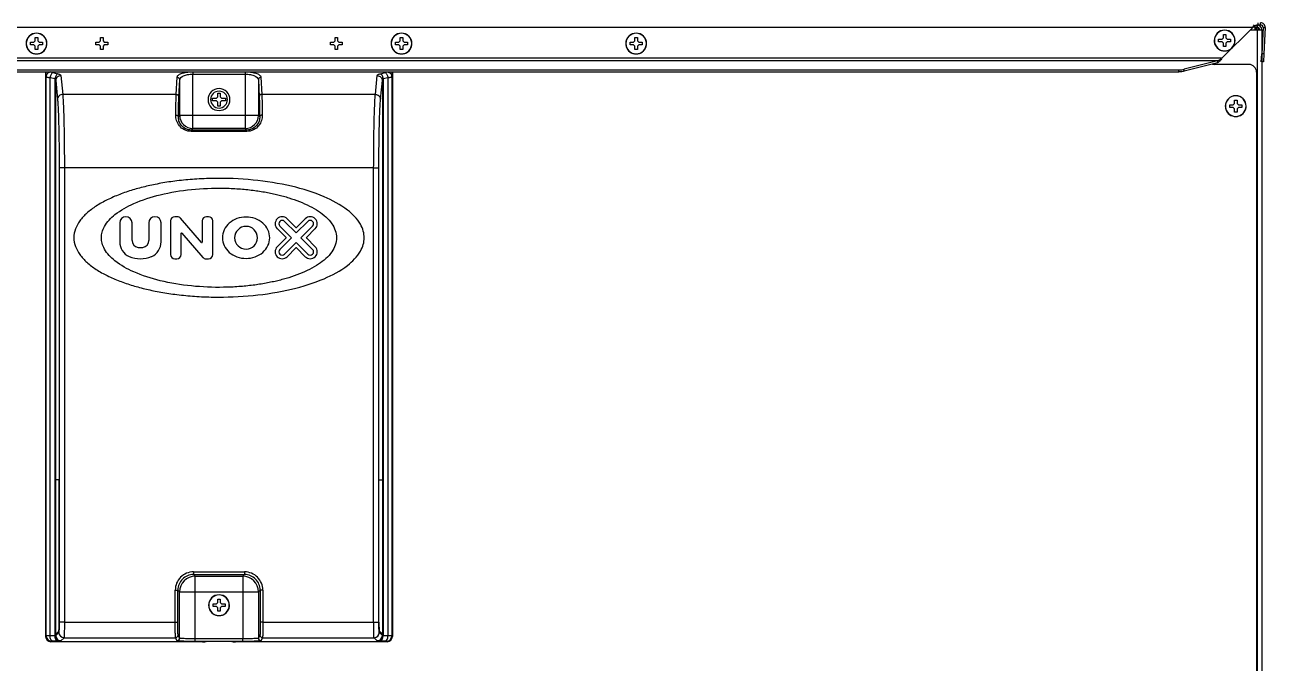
# Model space of a CAD drawing. Header units: millimetres. Extents: x -1584 to 3730, y -1918 to 2655.
# Drawn here: x 3217.6 to 3693.4, y 739.3 to 984.3 of the extents above; entities that cross this region are included whole.
import ezdxf

# ---------------------------------------------------------------- set-up
doc = ezdxf.new("R2010")
doc.units = ezdxf.units.MM
doc.header["$LTSCALE"] = 65.395
doc.layers.get('0').update_dxf_attribs({"linetype": 'CONTINUOUS'})
doc.layers.add('ASSI', color=7, linetype='CONTINUOUS')
doc.layers.add('GEOM', color=7, linetype='CONTINUOUS')

msp = doc.modelspace()

# ---------------------------------------------------------------- linework, layer by layer
at = {"linetype": 'Continuous'}
for p, q in [((3677.32, 980.5), (3678.32, 980.5)), ((3677.32, 980.22), (3677.32, 980.5)), ((3677.32, 979.72), (3677.32, 980.22)), ((3678.32, 980.5), (3678.32, 980.22)), ((3678.32, 980.22), (3678.32, 979.72)), ((3219.77, 977.05), (3219.77, 977.55)), ((3219.77, 977.55), (3220.55, 977.55)), ((3219.77, 976.55), (3219.77, 977.05)), ((3220.55, 976.55), (3219.77, 976.55)), ((3220.55, 977.55), (3221.07, 977.55)), ((3221.07, 976.55), (3220.55, 976.55)), ((3221.07, 977.55), (3221.57, 978.05)), ((3221.57, 976.05), (3221.07, 976.55)), ((3221.57, 979.35), (3222.57, 979.35)), ((3221.57, 978.57), (3221.57, 979.35)), ((3221.57, 978.05), (3221.57, 978.57)), ((3221.57, 975.53), (3221.57, 976.05)), ((3221.57, 974.75), (3221.57, 975.53)), ((3222.57, 979.35), (3222.57, 978.57)), ((3222.57, 978.57), (3222.57, 978.05)), ((3222.57, 978.05), (3223.07, 977.55)), ((3223.07, 976.55), (3222.57, 976.05)), ((3222.57, 976.05), (3222.57, 975.53)), ((3222.57, 975.53), (3222.57, 974.75)), ((3223.07, 977.55), (3223.59, 977.55)), ((3223.59, 976.55), (3223.07, 976.55)), ((3223.59, 977.55), (3224.37, 977.55)), ((3224.37, 976.55), (3223.59, 976.55)), ((3224.37, 977.55), (3224.37, 977.05)), ((3224.37, 977.05), (3224.37, 976.55)), ((3244.77, 977.05), (3244.77, 977.55)), ((3244.77, 977.55), (3245.55, 977.55)), ((3244.77, 976.55), (3244.77, 977.05)), ((3245.55, 976.55), (3244.77, 976.55)), ((3245.55, 977.55), (3246.07, 977.55)), ((3246.07, 976.55), (3245.55, 976.55)), ((3246.07, 977.55), (3246.57, 978.05)), ((3246.57, 976.05), (3246.07, 976.55)), ((3246.57, 979.35), (3247.57, 979.35)), ((3246.57, 978.57), (3246.57, 979.35)), ((3246.57, 978.05), (3246.57, 978.57)), ((3246.57, 975.53), (3246.57, 976.05)), ((3246.57, 974.75), (3246.57, 975.53)), ((3247.57, 979.35), (3247.57, 978.57)), ((3247.57, 978.57), (3247.57, 978.05)), ((3247.57, 978.05), (3248.07, 977.55)), ((3248.07, 976.55), (3247.57, 976.05)), ((3247.57, 976.05), (3247.57, 975.53)), ((3247.57, 975.53), (3247.57, 974.75)), ((3248.07, 977.55), (3248.59, 977.55)), ((3248.59, 976.55), (3248.07, 976.55)), ((3248.59, 977.55), (3249.37, 977.55)), ((3249.37, 976.55), (3248.59, 976.55)), ((3249.37, 977.55), (3249.37, 977.05)), ((3249.37, 977.05), (3249.37, 976.55)), ((3334.77, 977.05), (3334.77, 977.55)), ((3334.77, 977.55), (3335.55, 977.55)), ((3334.77, 976.55), (3334.77, 977.05)), ((3335.55, 976.55), (3334.77, 976.55)), ((3335.55, 977.55), (3336.07, 977.55)), ((3336.07, 976.55), (3335.55, 976.55)), ((3336.07, 977.55), (3336.57, 978.05)), ((3336.57, 976.05), (3336.07, 976.55)), ((3336.57, 979.35), (3337.57, 979.35)), ((3336.57, 978.57), (3336.57, 979.35)), ((3336.57, 978.05), (3336.57, 978.57)), ((3336.57, 975.53), (3336.57, 976.05)), ((3336.57, 974.75), (3336.57, 975.53)), ((3337.57, 979.35), (3337.57, 978.57)), ((3337.57, 978.57), (3337.57, 978.05)), ((3337.57, 978.05), (3338.07, 977.55)), ((3338.07, 976.55), (3337.57, 976.05)), ((3337.57, 976.05), (3337.57, 975.53)), ((3337.57, 975.53), (3337.57, 974.75)), ((3338.07, 977.55), (3338.59, 977.55)), ((3338.59, 976.55), (3338.07, 976.55)), ((3338.59, 977.55), (3339.37, 977.55)), ((3339.37, 976.55), (3338.59, 976.55)), ((3339.37, 977.55), (3339.37, 977.05)), ((3339.37, 977.05), (3339.37, 976.55)), ((3359.77, 977.05), (3359.77, 977.55)), ((3359.77, 977.55), (3360.55, 977.55)), ((3359.77, 976.55), (3359.77, 977.05)), ((3360.55, 976.55), (3359.77, 976.55)), ((3360.55, 977.55), (3361.07, 977.55)), ((3361.07, 976.55), (3360.55, 976.55)), ((3361.07, 977.55), (3361.57, 978.05)), ((3361.57, 976.05), (3361.07, 976.55)), ((3361.57, 979.35), (3362.57, 979.35)), ((3361.57, 978.57), (3361.57, 979.35)), ((3361.57, 978.05), (3361.57, 978.57)), ((3361.57, 975.53), (3361.57, 976.05)), ((3361.57, 974.75), (3361.57, 975.53)), ((3362.57, 979.35), (3362.57, 978.57)), ((3362.57, 978.57), (3362.57, 978.05)), ((3362.57, 978.05), (3363.07, 977.55)), ((3363.07, 976.55), (3362.57, 976.05)), ((3362.57, 976.05), (3362.57, 975.53)), ((3362.57, 975.53), (3362.57, 974.75)), ((3363.07, 977.55), (3363.59, 977.55)), ((3363.59, 976.55), (3363.07, 976.55)), ((3363.59, 977.55), (3364.37, 977.55)), ((3364.37, 976.55), (3363.59, 976.55)), ((3364.37, 977.55), (3364.37, 977.05)), ((3364.37, 977.05), (3364.37, 976.55)), ((3449.77, 977.05), (3449.77, 977.55)), ((3449.77, 977.55), (3450.55, 977.55)), ((3449.77, 976.55), (3449.77, 977.05)), ((3450.55, 976.55), (3449.77, 976.55)), ((3450.55, 977.55), (3451.07, 977.55)), ((3451.07, 976.55), (3450.55, 976.55)), ((3451.07, 977.55), (3451.57, 978.05)), ((3451.57, 976.05), (3451.07, 976.55)), ((3451.57, 979.35), (3452.57, 979.35)), ((3451.57, 978.57), (3451.57, 979.35)), ((3451.57, 978.05), (3451.57, 978.57)), ((3451.57, 975.53), (3451.57, 976.05)), ((3451.57, 974.75), (3451.57, 975.53)), ((3452.57, 979.35), (3452.57, 978.57)), ((3452.57, 978.57), (3452.57, 978.05)), ((3452.57, 978.05), (3453.07, 977.55)), ((3453.07, 976.55), (3452.57, 976.05)), ((3452.57, 976.05), (3452.57, 975.53)), ((3452.57, 975.53), (3452.57, 974.75)), ((3453.07, 977.55), (3453.59, 977.55)), ((3453.59, 976.55), (3453.07, 976.55)), ((3453.59, 977.55), (3454.37, 977.55)), ((3454.37, 976.55), (3453.59, 976.55)), ((3454.37, 977.55), (3454.37, 977.05)), ((3454.37, 977.05), (3454.37, 976.55)), ((3675.52, 978.2), (3675.52, 978.7)), ((3675.52, 978.7), (3675.8, 978.7)), ((3675.52, 977.7), (3675.52, 978.2)), ((3675.8, 977.7), (3675.52, 977.7)), ((3675.8, 978.7), (3676.3, 978.7)), ((3676.3, 977.7), (3675.8, 977.7)), ((3676.3, 978.7), (3676.82, 978.7)), ((3676.82, 977.7), (3676.3, 977.7)), ((3676.82, 978.7), (3677.32, 979.2)), ((3677.32, 977.2), (3676.82, 977.7)), ((3677.32, 979.2), (3677.32, 979.72)), ((3677.32, 976.68), (3677.32, 977.2)), ((3677.32, 976.18), (3677.32, 976.68)), ((3677.32, 975.9), (3677.32, 976.18)), ((3678.32, 975.9), (3677.32, 975.9)), ((3678.32, 979.72), (3678.32, 979.2)), ((3678.32, 979.2), (3678.82, 978.7)), ((3678.82, 977.7), (3678.32, 977.2)), ((3678.32, 977.2), (3678.32, 976.68)), ((3678.32, 976.68), (3678.32, 976.18)), ((3678.32, 976.18), (3678.32, 975.9)), ((3678.82, 978.7), (3679.34, 978.7)), ((3679.34, 977.7), (3678.82, 977.7)), ((3679.34, 978.7), (3679.84, 978.7)), ((3679.84, 977.7), (3679.34, 977.7)), ((3679.84, 978.7), (3680.12, 978.7)), ((3680.12, 977.7), (3679.84, 977.7)), ((3680.12, 978.7), (3680.12, 978.2)), ((3680.12, 978.2), (3680.12, 977.7)), ((3222.57, 974.75), (3221.57, 974.75)), ((3247.57, 974.75), (3246.57, 974.75)), ((3337.57, 974.75), (3336.57, 974.75)), ((3362.57, 974.75), (3361.57, 974.75)), ((3452.57, 974.75), (3451.57, 974.75)), ((3291.07, 956.05), (3291.57, 956.55)), ((3291.57, 958.05), (3292.57, 958.05)), ((3291.57, 956.55), (3291.57, 958.05)), ((3292.57, 958.05), (3292.57, 956.55)), ((3292.57, 956.55), (3293.07, 956.05)), ((3289.57, 955.55), (3289.57, 956.05)), ((3289.57, 956.05), (3291.07, 956.05)), ((3289.57, 955.05), (3289.57, 955.55)), ((3291.07, 955.05), (3289.57, 955.05)), ((3291.57, 954.55), (3291.07, 955.05)), ((3291.57, 953.05), (3291.57, 954.55)), ((3292.57, 953.05), (3291.57, 953.05)), ((3293.07, 955.05), (3292.57, 954.55)), ((3292.57, 954.55), (3292.57, 953.05)), ((3293.07, 956.05), (3294.57, 956.05)), ((3294.57, 955.05), (3293.07, 955.05)), ((3294.57, 956.05), (3294.57, 955.55)), ((3294.57, 955.55), (3294.57, 955.05)), ((3679.77, 953.05), (3679.77, 953.55)), ((3679.77, 953.55), (3680.55, 953.55)), ((3679.77, 952.55), (3679.77, 953.05)), ((3680.55, 952.55), (3679.77, 952.55)), ((3680.55, 953.55), (3681.07, 953.55)), ((3681.07, 952.55), (3680.55, 952.55)), ((3681.07, 953.55), (3681.57, 954.05)), ((3681.57, 952.05), (3681.07, 952.55)), ((3681.57, 955.35), (3682.57, 955.35)), ((3681.57, 954.57), (3681.57, 955.35)), ((3681.57, 954.05), (3681.57, 954.57)), ((3681.57, 951.53), (3681.57, 952.05)), ((3682.57, 955.35), (3682.57, 954.57)), ((3682.57, 954.57), (3682.57, 954.05)), ((3682.57, 954.05), (3683.07, 953.55)), ((3683.07, 952.55), (3682.57, 952.05)), ((3682.57, 952.05), (3682.57, 951.53)), ((3683.07, 953.55), (3683.59, 953.55)), ((3683.59, 952.55), (3683.07, 952.55)), ((3683.59, 953.55), (3684.37, 953.55)), ((3684.37, 952.55), (3683.59, 952.55)), ((3684.37, 953.55), (3684.37, 953.05)), ((3684.37, 953.05), (3684.37, 952.55)), ((3681.57, 950.75), (3681.57, 951.53)), ((3682.57, 950.75), (3681.57, 950.75)), ((3682.57, 951.53), (3682.57, 950.75)), ((3289.77, 761.55), (3289.77, 762.05)), ((3289.77, 762.05), (3290.05, 762.05)), ((3289.77, 761.05), (3289.77, 761.55)), ((3290.05, 762.05), (3290.55, 762.05)), ((3290.55, 762.05), (3291.07, 762.05)), ((3291.07, 762.05), (3291.57, 762.55)), ((3291.57, 763.85), (3292.57, 763.85)), ((3291.57, 763.57), (3291.57, 763.85)), ((3291.57, 763.07), (3291.57, 763.57)), ((3291.57, 762.55), (3291.57, 763.07)), ((3292.57, 763.85), (3292.57, 763.57)), ((3292.57, 763.57), (3292.57, 763.07)), ((3292.57, 763.07), (3292.57, 762.55)), ((3292.57, 762.55), (3293.07, 762.05)), ((3293.07, 762.05), (3293.59, 762.05)), ((3293.59, 762.05), (3294.09, 762.05)), ((3294.09, 762.05), (3294.37, 762.05)), ((3294.37, 762.05), (3294.37, 761.55)), ((3294.37, 761.55), (3294.37, 761.05)), ((3290.05, 761.05), (3289.77, 761.05)), ((3290.55, 761.05), (3290.05, 761.05)), ((3291.07, 761.05), (3290.55, 761.05)), ((3291.57, 760.55), (3291.07, 761.05)), ((3291.57, 760.03), (3291.57, 760.55)), ((3291.57, 759.53), (3291.57, 760.03)), ((3291.57, 759.25), (3291.57, 759.53)), ((3292.57, 759.25), (3291.57, 759.25)), ((3293.07, 761.05), (3292.57, 760.55)), ((3292.57, 760.55), (3292.57, 760.03)), ((3292.57, 760.03), (3292.57, 759.53)), ((3292.57, 759.53), (3292.57, 759.25)), ((3293.59, 761.05), (3293.07, 761.05)), ((3294.09, 761.05), (3293.59, 761.05)), ((3294.37, 761.05), (3294.09, 761.05))]:
    msp.add_line(p, q, dxfattribs=at)
at = {"layer": 'ASSI', "linetype": 'Continuous'}
for centre, radius, start, end in [((3222.07, 977.05), 4, 0, 180), ((3222.07, 977.05), 4, 0, 180), ((3222.07, 977.05), 3.95, 0, 180), ((3362.07, 977.05), 4, 0, 180), ((3362.07, 977.05), 4, 0, 180), ((3362.07, 977.05), 3.95, 0, 180), ((3452.07, 977.05), 4, 0, 180), ((3452.07, 977.05), 4, 0, 180), ((3452.07, 977.05), 3.95, 0, 180), ((3677.82, 978.2), 4, 0, 180), ((3677.82, 978.2), 4, 0, 180), ((3677.82, 978.2), 3.95, 0, 180), ((3222.07, 977.05), 4, 180, 196.2728), ((3222.07, 977.05), 4, 180, 196.2728), ((3222.07, 977.05), 4, 180, 196.3063), ((3222.07, 977.05), 3.95, 180, 360), ((3222.07, 977.05), 4, 196.2728, 343.7272), ((3222.07, 977.05), 4, 196.2728, 343.7272), ((3222.07, 977.05), 4, 196.3063, 343.6937), ((3222.07, 977.05), 4, 343.7272, 360), ((3222.07, 977.05), 4, 343.7272, 360), ((3222.07, 977.05), 4, 343.6937, 360), ((3362.07, 977.05), 4, 180, 196.2728), ((3362.07, 977.05), 4, 180, 196.3063), ((3362.07, 977.05), 3.95, 180, 360), ((3362.07, 977.05), 4, 196.2728, 343.7272), ((3362.07, 977.05), 4, 196.3063, 343.6937), ((3362.07, 977.05), 4, 343.7272, 360), ((3362.07, 977.05), 4, 343.7272, 360), ((3362.07, 977.05), 4, 343.6937, 360), ((3452.07, 977.05), 4, 180, 196.2728), ((3452.07, 977.05), 4, 180, 196.2728), ((3452.07, 977.05), 4, 180, 196.3063), ((3452.07, 977.05), 3.95, 180, 360), ((3452.07, 977.05), 4, 196.2728, 343.7272), ((3452.07, 977.05), 4, 196.3063, 343.6937), ((3452.07, 977.05), 4, 343.7272, 360), ((3452.07, 977.05), 4, 343.7272, 360), ((3452.07, 977.05), 4, 343.6937, 360), ((3677.82, 978.2), 4, 180, 196.2728), ((3677.82, 978.2), 4, 180, 196.2728), ((3677.82, 978.2), 4, 180, 196.3063), ((3677.82, 978.2), 3.95, 180, 360), ((3677.82, 978.2), 4, 196.2728, 343.7272), ((3677.82, 978.2), 4, 196.2728, 343.7272), ((3677.82, 978.2), 4, 196.3063, 343.6937), ((3677.82, 978.2), 4, 343.7272, 360), ((3677.82, 978.2), 4, 343.7272, 360), ((3677.82, 978.2), 4, 343.6937, 360), ((3292.07, 955.55), 4.2, 0, 180), ((3292.07, 955.55), 4.2, 0, 180), ((3292.07, 955.55), 3.23, 0, 180), ((3682.07, 953.05), 4, 0, 180), ((3682.07, 953.05), 4, 0, 180), ((3682.07, 953.05), 3.95, 0, 180), ((3292.07, 955.55), 4.2, 180, 360), ((3292.07, 955.55), 4.2, 180, 360), ((3292.07, 955.55), 3.23, 180, 360), ((3682.07, 953.05), 4, 180, 196.2728), ((3682.07, 953.05), 4, 180, 196.3063), ((3682.07, 953.05), 3.95, 180, 360), ((3682.07, 953.05), 4, 196.2728, 343.7272), ((3682.07, 953.05), 4, 196.3063, 343.6937), ((3682.07, 953.05), 4, 343.7272, 360), ((3682.07, 953.05), 4, 343.7272, 360), ((3682.07, 953.05), 4, 343.6937, 360), ((3292.07, 761.55), 4, 0, 180), ((3292.07, 761.55), 4, 0, 180), ((3292.07, 761.55), 4, 0, 180), ((3292.07, 761.55), 4, 180, 196.2728), ((3292.07, 761.55), 4, 180, 196.3063), ((3292.07, 761.55), 3.95, 0, 180), ((3292.07, 761.55), 3.95, 180, 360), ((3292.07, 761.55), 4, 343.7272, 360), ((3292.07, 761.55), 4, 343.6937, 360), ((3292.07, 761.55), 4, 196.2728, 343.7272), ((3292.07, 761.55), 4, 196.3063, 343.6937)]:
    msp.add_arc(centre, radius, start, end, dxfattribs=at)
at = {"layer": 'GEOM', "linetype": 'Continuous'}
for p, q in [((3690.57, 985.05), (3690.57, 984.25)), ((3691.57, 984.25), (3691.57, 985.05)), ((3688.57, 983.25), (2835.57, 983.25)), ((3676.75, 971.43), (3688.57, 983.25)), ((3687.67, 982.35), (3690.27, 982.35)), ((3690.27, 983.35), (3688.7, 983.35)), ((3689.37, 983.35), (3689.37, 982.35)), ((3689.87, 983.35), (3689.87, 982.35)), ((3689.87, 983.35), (3689.87, 982.35)), ((3689.87, 983.25), (3690.57, 983.25)), ((3690.27, 984.15), (3690, 984.15)), ((3690.27, 984.15), (3690.27, 983.35)), ((3690.27, 982.35), (3691.27, 982.35)), ((3690.27, 982.35), (3690.27, -137.15)), ((3690.57, 984.25), (3690.57, 984.12)), ((3690.57, 984.25), (3691.57, 984.25)), ((3690.57, 983.3), (3690.57, 983.25)), ((3690.57, 983.25), (3690.57, 982.35)), ((3691.27, 982.35), (3692.07, 982.35)), ((3692.57, 983.2), (3692.04, 973.09)), ((3692.07, 982.35), (3692.07, 973.68)), ((3692.57, 983.2), (3693.37, 983.16)), ((3693.37, 983.16), (3692.84, 973.05)), ((3676.75, 971.43), (2847.39, 971.43)), ((3691.88, 970.09), (3692.04, 973.09)), ((3692.84, 973.05), (3692.04, 973.09)), ((3692.07, 973.09), (3692.07, -137.15)), ((3692.84, 973.05), (3692.68, 970.05)), ((3675.09, 970.47), (2849.06, 970.47)), ((2863.92, 966.94), (3660.22, 966.94)), ((2863.92, 966.17), (3660.22, 966.17)), ((3225.57, 966.17), (3225.57, 749.55)), ((3225.6, 966.17), (3225.78, 964.32)), ((3228.27, 965.9), (3230.17, 965.5)), ((3281.98, 966.17), (3281.98, 965.3)), ((3302.16, 966.17), (3302.16, 965.3)), ((3353.98, 965.5), (3355.87, 965.9)), ((3358.37, 964.32), (3358.54, 966.17)), ((3358.57, 966.17), (3358.57, 749.55)), ((3660.22, 966.17), (3660.22, 966.94)), ((3675.09, 970.47), (3662.35, 967.17)), ((3675.09, 969.69), (3662.35, 966.4)), ((3662.35, 966.4), (3662.35, 967.17)), ((3687.07, 969.05), (3674.1, 969.05)), ((3675.09, 970.47), (3675.09, 969.69)), ((3690.07, 966.05), (3690.07, 403.05)), ((3692.68, 970.05), (3692.07, 970.08)), ((3692.68, 970.05), (3692.07, 970.08)), ((3225.78, 749.75), (3225.78, 964.32)), ((3227.27, 749.78), (3227.27, 964.02)), ((3227.27, 964.02), (3229.17, 963.62)), ((3229.17, 809.62), (3229.17, 963.62)), ((3229.41, 809.62), (3229.41, 962.87)), ((3229.41, 962.87), (3230.11, 955.66)), ((3231.41, 964.75), (3232.11, 957.54)), ((3275.67, 957.54), (3275.99, 964.1)), ((3276.67, 956.6), (3276.99, 963.16)), ((3276.99, 949.46), (3276.99, 963.16)), ((3281.98, 949.46), (3281.98, 965.3)), ((3281.98, 965.3), (3302.16, 965.3)), ((3302.16, 965.3), (3302.16, 949.46)), ((3307.16, 963.16), (3307.16, 949.46)), ((3307.16, 963.16), (3307.47, 956.6)), ((3308.16, 964.1), (3308.47, 957.54)), ((3352.04, 957.54), (3352.73, 964.75)), ((3354.04, 955.66), (3354.73, 962.87)), ((3354.73, 962.87), (3354.73, 809.62)), ((3354.98, 963.62), (3356.87, 964.02)), ((3354.98, 963.62), (3354.98, 809.62)), ((3356.87, 964.02), (3356.87, 749.78)), ((3358.37, 964.32), (3358.37, 749.75)), ((3275.67, 957.54), (3232.11, 957.54)), ((3352.04, 957.54), (3308.47, 957.54)), ((3276.47, 948.95), (3276.99, 949.46)), ((3281.98, 949.46), (3276.99, 949.46)), ((3281.98, 944.46), (3281.98, 949.46)), ((3302.16, 949.46), (3281.98, 949.46)), ((3302.16, 949.46), (3302.16, 944.46)), ((3307.16, 949.46), (3302.16, 949.46)), ((3307.67, 948.95), (3307.16, 949.46)), ((3281.4, 943.88), (3281.98, 944.46)), ((3281.4, 943.34), (3281.4, 943.88)), ((3302.75, 943.88), (3281.4, 943.88)), ((3302.75, 943.34), (3281.4, 943.34)), ((3302.16, 944.46), (3281.98, 944.46)), ((3302.75, 943.88), (3302.16, 944.46)), ((3302.75, 943.34), (3302.75, 943.88)), ((3230.75, 929.35), (3230.75, 755.09)), ((3232.75, 929.35), (3230.75, 929.35)), ((3232.75, 929.34), (3232.75, 755.09)), ((3351.39, 929.34), (3232.75, 929.34)), ((3351.39, 929.35), (3353.39, 929.35)), ((3351.39, 755.09), (3351.39, 929.34)), ((3353.39, 755.09), (3353.39, 929.35)), ((3273.5, 909.01), (3273.5, 896.09)), ((3276.05, 910.63), (3275.11, 910.63)), ((3285.37, 900.74), (3277.26, 910.07)), ((3285.61, 909.01), (3285.61, 900.83)), ((3288.03, 910.63), (3287.23, 910.63)), ((3289.65, 896.09), (3289.65, 909.01)), ((3317.21, 908.84), (3321.68, 904.37)), ((3321.59, 906.45), (3318.2, 909.84)), ((3321.68, 904.37), (3326.16, 908.84)), ((3325.16, 909.84), (3321.78, 906.45)), ((3253.98, 908.27), (3253.98, 900.92)), ((3258.69, 901.51), (3258.69, 908.27)), ((3265.15, 908.27), (3265.15, 901.51)), ((3269.86, 900.92), (3269.86, 908.27)), ((3277.53, 896.09), (3277.53, 904.27)), ((3277.77, 904.36), (3285.88, 895.03)), ((3314.4, 906.03), (3317.78, 902.65)), ((3319.86, 902.55), (3315.39, 907.02)), ((3327.98, 907.02), (3323.5, 902.55)), ((3325.59, 902.65), (3328.97, 906.03)), ((3317.78, 902.45), (3314.4, 899.07)), ((3315.39, 898.08), (3319.86, 902.55)), ((3321.68, 900.73), (3317.21, 896.26)), ((3326.16, 896.26), (3321.68, 900.73)), ((3323.5, 902.55), (3327.98, 898.08)), ((3328.97, 899.07), (3325.59, 902.45)), ((3318.2, 895.26), (3321.59, 898.65)), ((3321.78, 898.65), (3325.16, 895.26)), ((3275.11, 894.47), (3275.92, 894.47)), ((3287.1, 894.47), (3288.03, 894.47)), ((3229.17, 750.39), (3229.17, 809.62)), ((3230.73, 809.62), (3229.41, 809.62)), ((3229.41, 750.39), (3229.41, 809.62)), ((3230.73, 755.09), (3230.73, 809.62)), ((3353.41, 809.62), (3354.73, 809.62)), ((3353.41, 755.09), (3353.41, 809.62)), ((3354.73, 809.62), (3354.73, 750.39)), ((3354.98, 809.62), (3354.98, 750.39)), ((3282.28, 774.34), (3282.28, 773.34)), ((3282.28, 774.34), (3301.86, 774.34)), ((3282.28, 773.34), (3282.97, 772.65)), ((3282.28, 773.34), (3301.86, 773.34)), ((3282.97, 766.65), (3282.97, 772.65)), ((3282.97, 772.65), (3301.18, 772.65)), ((3301.86, 773.34), (3301.18, 772.65)), ((3301.18, 772.65), (3301.18, 766.65)), ((3301.86, 774.34), (3301.86, 773.34)), ((3275.29, 767.34), (3276.29, 767.34)), ((3275.29, 755.09), (3275.29, 767.34)), ((3276.29, 767.34), (3276.97, 766.65)), ((3276.29, 755.09), (3276.29, 767.34)), ((3276.97, 766.65), (3282.97, 766.65)), ((3276.97, 748.9), (3276.97, 766.65)), ((3282.97, 766.65), (3301.18, 766.65)), ((3282.97, 748.66), (3282.97, 766.65)), ((3301.18, 766.65), (3301.18, 748.66)), ((3301.18, 766.65), (3307.17, 766.65)), ((3307.86, 767.34), (3307.17, 766.65)), ((3307.17, 766.65), (3307.17, 748.9)), ((3307.86, 767.34), (3307.86, 755.09)), ((3308.86, 767.34), (3307.86, 767.34)), ((3308.86, 767.34), (3308.86, 755.09)), ((3232.75, 755.09), (3230.75, 755.09)), ((3232.75, 755.09), (3275.29, 755.09)), ((3275.29, 755.09), (3276.29, 755.09)), ((3308.86, 755.09), (3307.86, 755.09)), ((3308.86, 755.09), (3351.39, 755.09)), ((3351.39, 755.09), (3353.39, 755.09)), ((3225.78, 749.75), (3225.57, 749.55)), ((3229.17, 749.82), (3227.27, 749.78)), ((3227.77, 747.75), (3227.57, 747.55)), ((3285.74, 747.55), (3227.57, 747.55)), ((3230.17, 747.82), (3228.27, 747.78)), ((3229.17, 749.82), (3229.17, 750.39)), ((3229.41, 750.39), (3230.36, 751.34)), ((3229.41, 749.89), (3229.41, 750.39)), ((3229.67, 750.14), (3229.41, 749.89)), ((3230.62, 751.09), (3229.67, 750.14)), ((3230.36, 751.34), (3230.61, 751.59)), ((3232.61, 749.09), (3231.41, 747.89)), ((3232.61, 749.09), (3275.37, 749.09)), ((3275.97, 747.9), (3275.37, 749.09)), ((3276.97, 748.9), (3276.37, 750.09)), ((3301.18, 748.66), (3282.97, 748.66)), ((3282.97, 747.66), (3282.97, 748.66)), ((3301.18, 747.66), (3282.97, 747.66)), ((3295.57, 747.62), (3288.57, 747.62)), ((3356.57, 747.55), (3298.4, 747.55)), ((3301.18, 747.66), (3301.18, 748.66)), ((3307.77, 750.09), (3307.17, 748.9)), ((3308.77, 749.09), (3308.17, 747.9)), ((3308.77, 749.09), (3351.53, 749.09)), ((3352.73, 747.89), (3351.53, 749.09)), ((3353.78, 751.34), (3353.53, 751.59)), ((3354.48, 750.14), (3353.53, 751.09)), ((3354.73, 750.39), (3353.78, 751.34)), ((3355.87, 747.78), (3353.98, 747.82)), ((3354.73, 749.89), (3354.48, 750.14)), ((3354.73, 750.39), (3354.73, 749.89)), ((3354.98, 750.39), (3354.98, 749.82)), ((3356.87, 749.78), (3354.98, 749.82)), ((3356.57, 747.55), (3356.37, 747.75)), ((3358.57, 749.55), (3358.37, 749.75))]:
    msp.add_line(p, q, dxfattribs=at)
for centre, radius, start, end in [((3691.57, 983.25), 1.8, 357, 90), ((3690.27, 982.35), 1.8, 0, 90), ((3690.27, 982.35), 1, 0, 90), ((3691.57, 983.25), 1, 357, 90), ((3674.1, 972.05), 3, 252.0604, 270), ((3687.07, 966.05), 3, 0, 90), ((3281.99, 949.47), 5, 180.021, 269.979), ((3302.16, 949.47), 5, 270.021, 359.979), ((3256.34, 908.27), 2.36, 0, 180), ((3267.51, 908.27), 2.36, 0, 180), ((3275.11, 909.01), 1.62, 90, 180), ((3276.05, 909.01), 1.62, 41, 90), ((3287.23, 909.01), 1.62, 90, 180), ((3288.03, 909.01), 1.62, 0, 90), ((3316.3, 907.93), 2.69, 45, 225), ((3316.3, 907.93), 1.29, 45, 225), ((3327.07, 907.93), 2.69, 315, 135), ((3327.07, 907.93), 1.29, 315, 135), ((3277.67, 904.27), 0.135, 41, 180), ((3302.44, 902.55), 4.37, 90, 270), ((3302.44, 902.55), 4.37, 270, 90), ((3321.68, 906.55), 0.135, 225, 315), ((3260.04, 900.92), 6.06, 180, 246.4218), ((3261.38, 901.51), 2.69, 180, 262.3377), ((3262.46, 901.51), 2.69, 277.6623, 360), ((3263.81, 900.92), 6.06, 293.5782, 360), ((3285.48, 900.83), 0.135, 221, 360), ((3317.69, 902.55), 0.135, 315, 45), ((3325.68, 902.55), 0.135, 135, 225), ((3261.92, 905.24), 10.77, 246.4218, 293.5782), ((3261.92, 905.52), 6.73, 262.3377, 277.6623), ((3275.11, 896.09), 1.62, 180, 270), ((3275.92, 896.09), 1.62, 270, 360), ((3287.1, 896.09), 1.62, 221, 270), ((3288.03, 896.09), 1.62, 270, 360), ((3316.3, 897.17), 2.69, 135, 315), ((3316.3, 897.17), 1.29, 135, 315), ((3321.68, 898.55), 0.135, 45, 135), ((3327.07, 897.17), 2.69, 225, 45), ((3327.07, 897.17), 1.29, 225, 45), ((3282.28, 767.34), 7, 89.997, 180.0029), ((3282.28, 767.34), 6, 89.9929, 180.0071), ((3282.97, 766.65), 6, 90.021, 179.979), ((3301.17, 766.65), 6, 0.021, 89.979), ((3301.86, 767.34), 7, 359.997, 90.0029), ((3301.86, 767.34), 6, 359.9929, 90.0071), ((3227.78, 749.76), 2, 180.0826, 269.9174), ((3231.42, 749.9), 2, 180.0826, 269.9174), ((3232.62, 751.1), 2, 180.0826, 269.9174), ((3275.37, 750.09), 1, 270.029, 359.9448), ((3275.97, 748.9), 1, 270.029, 359.9448), ((3308.17, 748.9), 1, 180.0552, 269.971), ((3308.77, 750.09), 1, 180.0552, 269.971), ((3351.53, 751.1), 2, 270.0826, 359.9174), ((3352.73, 749.9), 2, 270.0838, 359.9162), ((3356.37, 749.76), 2, 270.0838, 359.9162)]:
    msp.add_arc(centre, radius, start, end, dxfattribs=at)
for centre, major_axis, ratio, start_param, end_param in [((3230.61, 755.09), (0, 3.5), 0.034921, -3.106686, -1.570796), ((3353.53, 755.09), (0, 3.5), 0.034921, -4.712389, -3.176499), ((3227.57, 749.55), (1.42, 1.42), 0.998783, -3.926382, -2.356803), ((3285.74, 747.6), (1.5, 0), 0.034921, -1.570796, -0.339837), ((3288.57, 747.57), (1.5, 0), 0.034921, 1.570796, 2.801756), ((3295.57, 747.57), (1.5, 0), 0.034921, 0.339837, 1.570796), ((3298.4, 747.6), (1.5, 0), 0.034921, -2.801756, -1.570796), ((3356.57, 749.55), (-1.42, 1.42), 0.998783, -3.926382, -2.356803)]:
    msp.add_ellipse(centre, major_axis=major_axis, ratio=ratio, start_param=start_param, end_param=end_param, dxfattribs=at)
for points, knots in [([(3688.57, 983.25), (3688.74, 983.38), (3689.06, 983.63), (3689.55, 983.96), (3690.05, 984.19), (3690.4, 984.25), (3690.57, 984.25)], [0, 0, 0, 0, 0.276594, 0.538425, 0.777824, 1, 1, 1, 1]), ([(3688.57, 983.25), (3688.63, 983.34), (3688.87, 983.68), (3689.12, 984.02), (3689.32, 984.25)], [0, 0, 0, 0, 0.259105, 1, 1, 1, 1]), ([(3676.75, 971.43), (3676.62, 971.24), (3676.35, 970.86), (3675.95, 970.35), (3675.54, 969.94), (3675.24, 969.75), (3675.09, 969.69)], [0, 0, 0, 0, 0.292551, 0.565053, 0.802291, 1, 1, 1, 1]), ([(3676.75, 971.43), (3676.61, 971.32), (3676.34, 971.11), (3675.82, 970.74), (3675.38, 970.53), (3675.09, 970.47)], [0, 0, 0, 0, 0.271397, 0.53242, 1, 1, 1, 1]), ([(3227.59, 966.19), (3227.35, 966.17), (3226.87, 966.04), (3226.28, 965.62), (3225.88, 965.02), (3225.78, 964.55), (3225.78, 964.32)], [0, 0, 0, 0, 0.256933, 0.509807, 0.757237, 1, 1, 1, 1]), ([(3228.27, 965.9), (3228.15, 965.83), (3227.91, 965.61), (3227.51, 965), (3227.34, 964.43), (3227.27, 964.02)], [0, 0, 0, 0, 0.196118, 0.43735, 1, 1, 1, 1]), ([(3227.78, 966.17), (3227.81, 966.1), (3227.98, 965.98), (3228.16, 965.92), (3228.27, 965.9)], [0, 0, 0, 0, 0.38315, 1, 1, 1, 1]), ([(3275.99, 964.1), (3275.99, 964.22), (3276.07, 964.47), (3276.33, 964.81), (3276.73, 965.13), (3277.5, 965.55), (3278.78, 965.95), (3279.89, 966.12), (3280.51, 966.17)], [0, 0, 0, 0, 0.068042, 0.147076, 0.243033, 0.358528, 0.647546, 1, 1, 1, 1]), ([(3303.63, 966.17), (3304.25, 966.12), (3305.36, 965.95), (3306.64, 965.55), (3307.41, 965.13), (3307.81, 964.81), (3308.08, 964.47), (3308.15, 964.22), (3308.16, 964.1)], [0, 0, 0, 0, 0.352454, 0.641474, 0.756968, 0.852926, 0.931959, 1, 1, 1, 1]), ([(3355.87, 965.9), (3355.98, 965.92), (3356.16, 965.98), (3356.34, 966.1), (3356.36, 966.17)], [0, 0, 0, 0, 0.61685, 1, 1, 1, 1]), ([(3355.87, 965.9), (3355.99, 965.83), (3356.23, 965.61), (3356.63, 965), (3356.81, 964.43), (3356.87, 964.02)], [0, 0, 0, 0, 0.196117, 0.437349, 1, 1, 1, 1]), ([(3356.55, 966.19), (3356.79, 966.17), (3357.27, 966.04), (3357.86, 965.62), (3358.27, 965.02), (3358.36, 964.55), (3358.37, 964.32)], [0, 0, 0, 0, 0.256933, 0.509807, 0.757237, 1, 1, 1, 1]), ([(3660.22, 966.94), (3660.61, 966.94), (3661.32, 966.98), (3662.03, 967.09), (3662.35, 967.17)], [0, 0, 0, 0, 0.537864, 1, 1, 1, 1]), ([(3662.35, 966.4), (3662.03, 966.31), (3661.32, 966.2), (3660.61, 966.17), (3660.22, 966.17)], [0, 0, 0, 0, 0.462136, 1, 1, 1, 1]), ([(3225.78, 964.32), (3225.78, 964.3), (3225.82, 964.27), (3225.96, 964.2), (3226.25, 964.13), (3226.71, 964.07), (3227.07, 964.04), (3227.27, 964.02)], [0, 0, 0, 0, 0.03796, 0.099472, 0.303002, 0.608798, 1, 1, 1, 1]), ([(3230.17, 965.5), (3230.04, 965.43), (3229.8, 965.21), (3229.4, 964.6), (3229.23, 964.03), (3229.17, 963.62)], [0, 0, 0, 0, 0.196118, 0.43735, 1, 1, 1, 1]), ([(3229.17, 963.62), (3229.26, 963.53), (3229.38, 963.27), (3229.41, 963), (3229.41, 962.87)], [0, 0, 0, 0, 0.504723, 1, 1, 1, 1]), ([(3231.41, 964.75), (3231.16, 964.74), (3230.64, 964.64), (3229.98, 964.23), (3229.53, 963.61), (3229.42, 963.11), (3229.41, 962.87)], [0, 0, 0, 0, 0.256601, 0.509932, 0.757474, 1, 1, 1, 1]), ([(3230.17, 965.5), (3230.34, 965.47), (3230.65, 965.38), (3231.1, 965.19), (3231.4, 964.93), (3231.41, 964.75)], [0, 0, 0, 0, 0.350354, 0.634118, 1, 1, 1, 1]), ([(3275.99, 964.1), (3276.24, 964.09), (3276.75, 963.91), (3276.98, 963.4), (3276.99, 963.16)], [0, 0, 0, 0, 0.510881, 1, 1, 1, 1]), ([(3276.99, 963.16), (3277.01, 963.84), (3278.03, 964.54), (3279.17, 964.94), (3280.37, 965.22), (3281.33, 965.3), (3281.98, 965.3)], [0, 0, 0, 0, 0.359428, 0.498463, 0.654728, 1, 1, 1, 1]), ([(3302.16, 965.3), (3302.82, 965.3), (3303.77, 965.22), (3304.97, 964.94), (3306.11, 964.54), (3307.13, 963.84), (3307.16, 963.16)], [0, 0, 0, 0, 0.345272, 0.501537, 0.640572, 1, 1, 1, 1]), ([(3308.16, 964.1), (3307.9, 964.09), (3307.39, 963.91), (3307.16, 963.4), (3307.16, 963.16)], [0, 0, 0, 0, 0.510881, 1, 1, 1, 1]), ([(3352.73, 964.75), (3352.75, 964.93), (3353.04, 965.19), (3353.49, 965.38), (3353.8, 965.47), (3353.98, 965.5)], [0, 0, 0, 0, 0.365881, 0.649644, 1, 1, 1, 1]), ([(3352.73, 964.75), (3352.99, 964.74), (3353.5, 964.64), (3354.16, 964.23), (3354.61, 963.61), (3354.72, 963.11), (3354.73, 962.87)], [0, 0, 0, 0, 0.256601, 0.509932, 0.757474, 1, 1, 1, 1]), ([(3353.98, 965.5), (3354.1, 965.43), (3354.34, 965.21), (3354.74, 964.6), (3354.91, 964.03), (3354.98, 963.62)], [0, 0, 0, 0, 0.196118, 0.43735, 1, 1, 1, 1]), ([(3354.73, 962.87), (3354.73, 963), (3354.77, 963.27), (3354.88, 963.53), (3354.98, 963.62)], [0, 0, 0, 0, 0.495278, 1, 1, 1, 1]), ([(3356.87, 964.02), (3357.07, 964.04), (3357.43, 964.07), (3357.89, 964.13), (3358.18, 964.2), (3358.32, 964.27), (3358.36, 964.3), (3358.37, 964.32)], [0, 0, 0, 0, 0.391202, 0.696998, 0.900528, 0.96204, 1, 1, 1, 1]), ([(3232.11, 957.54), (3231.85, 957.53), (3231.33, 957.43), (3230.67, 957.02), (3230.22, 956.4), (3230.11, 955.9), (3230.11, 955.66)], [0, 0, 0, 0, 0.256601, 0.509932, 0.757474, 1, 1, 1, 1]), ([(3232.11, 957.54), (3232.16, 956.91), (3232.26, 955.45), (3232.44, 951.79), (3232.6, 946.02), (3232.72, 938.09), (3232.75, 932.35), (3232.75, 929.34)], [0, 0, 0, 0, 0.06712, 0.155887, 0.389766, 0.680103, 1, 1, 1, 1]), ([(3275.47, 949.62), (3275.5, 951.18), (3275.55, 953.82), (3275.62, 956.46), (3275.67, 957.54)], [0, 0, 0, 0, 0.590101, 1, 1, 1, 1]), ([(3275.67, 957.54), (3275.92, 957.53), (3276.44, 957.35), (3276.67, 956.84), (3276.67, 956.6)], [0, 0, 0, 0, 0.510881, 1, 1, 1, 1]), ([(3276.47, 948.95), (3276.5, 950.45), (3276.54, 953), (3276.62, 955.55), (3276.67, 956.6)], [0, 0, 0, 0, 0.590097, 1, 1, 1, 1]), ([(3308.47, 957.54), (3308.22, 957.53), (3307.7, 957.35), (3307.47, 956.84), (3307.47, 956.6)], [0, 0, 0, 0, 0.510881, 1, 1, 1, 1]), ([(3307.47, 956.6), (3307.52, 955.55), (3307.6, 953), (3307.65, 950.45), (3307.67, 948.95)], [0, 0, 0, 0, 0.409903, 1, 1, 1, 1]), ([(3308.47, 957.54), (3308.52, 956.46), (3308.6, 953.82), (3308.65, 951.18), (3308.67, 949.62)], [0, 0, 0, 0, 0.4099, 1, 1, 1, 1]), ([(3351.39, 929.34), (3351.39, 932.35), (3351.42, 938.09), (3351.54, 946.02), (3351.71, 951.79), (3351.88, 955.45), (3351.98, 956.91), (3352.04, 957.54)], [0, 0, 0, 0, 0.319897, 0.610234, 0.844113, 0.93288, 1, 1, 1, 1]), ([(3352.04, 957.54), (3352.3, 957.53), (3352.81, 957.43), (3353.47, 957.02), (3353.92, 956.4), (3354.03, 955.9), (3354.04, 955.66)], [0, 0, 0, 0, 0.256601, 0.509932, 0.757474, 1, 1, 1, 1]), ([(3230.11, 955.66), (3230.16, 955.07), (3230.26, 953.71), (3230.44, 950.29), (3230.6, 944.91), (3230.72, 937.51), (3230.75, 932.15), (3230.75, 929.35)], [0, 0, 0, 0, 0.06714, 0.155917, 0.389793, 0.680118, 1, 1, 1, 1]), ([(3353.39, 929.35), (3353.39, 932.15), (3353.42, 937.51), (3353.54, 944.91), (3353.71, 950.29), (3353.88, 953.71), (3353.98, 955.07), (3354.04, 955.66)], [0, 0, 0, 0, 0.319882, 0.610207, 0.844083, 0.93286, 1, 1, 1, 1]), ([(3281.4, 943.34), (3280.51, 943.34), (3278.75, 943.76), (3276.77, 945.39), (3275.67, 947.46), (3275.46, 948.93), (3275.47, 949.62)], [0, 0, 0, 0, 0.278759, 0.542307, 0.782411, 1, 1, 1, 1]), ([(3275.47, 949.62), (3275.6, 949.62), (3275.85, 949.59), (3276.17, 949.45), (3276.4, 949.23), (3276.47, 949.04), (3276.47, 948.95)], [0, 0, 0, 0, 0.291577, 0.5613, 0.795618, 1, 1, 1, 1]), ([(3281.4, 943.88), (3280.64, 943.88), (3279.17, 944.22), (3277.51, 945.56), (3276.62, 947.24), (3276.46, 948.41), (3276.47, 948.95)], [0, 0, 0, 0, 0.28907, 0.556152, 0.791687, 1, 1, 1, 1]), ([(3308.67, 949.62), (3308.68, 948.93), (3308.47, 947.46), (3307.37, 945.39), (3305.39, 943.76), (3303.63, 943.34), (3302.75, 943.34)], [0, 0, 0, 0, 0.217578, 0.457664, 0.72121, 1, 1, 1, 1]), ([(3307.67, 948.95), (3307.68, 948.41), (3307.52, 947.24), (3306.63, 945.56), (3304.98, 944.22), (3303.5, 943.88), (3302.75, 943.88)], [0, 0, 0, 0, 0.208302, 0.443822, 0.710899, 1, 1, 1, 1]), ([(3308.67, 949.62), (3308.54, 949.62), (3308.3, 949.59), (3307.97, 949.45), (3307.74, 949.23), (3307.67, 949.04), (3307.67, 948.95)], [0, 0, 0, 0, 0.291578, 0.561302, 0.795619, 1, 1, 1, 1]), ([(3347.76, 902.55), (3347.76, 903.41), (3347.5, 905.23), (3345.78, 909.18), (3340.79, 914.14), (3331.67, 918.97), (3319.39, 922.75), (3305.08, 925), (3292.59, 925.49), (3282.85, 925.08), (3276.12, 924.44), (3270.86, 923.65), (3266.97, 922.9), (3264.25, 922.3), (3261.61, 921.64), (3258.17, 920.66), (3253.99, 919.25), (3249.26, 917.21), (3245.01, 914.85), (3241.41, 912.16), (3237.87, 908.45), (3236.38, 904.83), (3236.38, 902.55)], [0, 0, 0, 0, 0.019941, 0.042354, 0.099604, 0.179479, 0.281703, 0.398223, 0.516716, 0.573001, 0.625808, 0.674436, 0.697057, 0.718516, 0.739445, 0.760411, 0.802011, 0.842362, 0.880468, 0.915456, 0.946829, 1, 1, 1, 1]), ([(3246.95, 902.55), (3246.95, 903.27), (3247.16, 904.78), (3248.54, 908.07), (3252.57, 912.21), (3259.96, 916.26), (3269.93, 919.42), (3281.52, 921.31), (3291.65, 921.72), (3299.54, 921.38), (3305, 920.84), (3309.26, 920.18), (3312.41, 919.55), (3314.62, 919.05), (3316.75, 918.5), (3319.54, 917.68), (3322.93, 916.5), (3326.76, 914.8), (3331.15, 912.27), (3335.51, 908.66), (3337.19, 904.44), (3337.19, 902.55)], [0, 0, 0, 0, 0.020426, 0.043294, 0.101168, 0.181166, 0.283064, 0.398962, 0.516733, 0.572675, 0.625172, 0.673535, 0.696042, 0.717401, 0.73824, 0.759127, 0.800607, 0.840911, 0.879072, 0.945685, 1, 1, 1, 1]), ([(3311.52, 902.55), (3311.52, 903.59), (3311.02, 905.74), (3308.96, 908.37), (3305.94, 910.09), (3302.44, 910.69), (3298.93, 910.09), (3295.91, 908.37), (3293.85, 905.74), (3293.35, 903.59), (3293.35, 902.55)], [0, 0, 0, 0, 0.117152, 0.239047, 0.367351, 0.5, 0.632649, 0.760953, 0.882848, 1, 1, 1, 1]), ([(3236.38, 902.55), (3236.38, 900.27), (3237.87, 896.65), (3241.41, 892.94), (3245.01, 890.25), (3249.26, 887.89), (3253.99, 885.85), (3258.17, 884.44), (3261.61, 883.46), (3264.25, 882.8), (3266.97, 882.2), (3270.86, 881.45), (3276.12, 880.66), (3282.85, 880.02), (3292.59, 879.61), (3305.08, 880.1), (3319.39, 882.35), (3331.67, 886.13), (3340.79, 890.96), (3345.78, 895.92), (3347.5, 899.87), (3347.76, 901.69), (3347.76, 902.55)], [0, 0, 0, 0, 0.053171, 0.084544, 0.119532, 0.157638, 0.197989, 0.239589, 0.260555, 0.281484, 0.302943, 0.325564, 0.374192, 0.426999, 0.483284, 0.601777, 0.718297, 0.820521, 0.900396, 0.957646, 0.980059, 1, 1, 1, 1]), ([(3337.19, 902.55), (3337.19, 900.66), (3335.51, 896.44), (3331.15, 892.83), (3326.76, 890.3), (3322.93, 888.6), (3319.54, 887.42), (3316.75, 886.6), (3314.62, 886.05), (3312.41, 885.55), (3309.26, 884.92), (3305, 884.26), (3299.54, 883.72), (3291.65, 883.38), (3281.52, 883.79), (3269.93, 885.68), (3259.96, 888.84), (3252.57, 892.89), (3248.54, 897.03), (3247.16, 900.32), (3246.95, 901.83), (3246.95, 902.55)], [0, 0, 0, 0, 0.054315, 0.120928, 0.159089, 0.199393, 0.240873, 0.26176, 0.282599, 0.303958, 0.326465, 0.374828, 0.427325, 0.483267, 0.601038, 0.716936, 0.818834, 0.898832, 0.956706, 0.979574, 1, 1, 1, 1]), ([(3293.35, 902.55), (3293.35, 901.51), (3293.85, 899.36), (3295.91, 896.73), (3298.93, 895.01), (3302.44, 894.41), (3305.94, 895.01), (3308.96, 896.73), (3311.02, 899.36), (3311.52, 901.51), (3311.52, 902.55)], [0, 0, 0, 0, 0.117152, 0.239047, 0.367351, 0.5, 0.632649, 0.760953, 0.882848, 1, 1, 1, 1]), ([(3230.75, 755.09), (3230.75, 754.59), (3230.75, 753.86), (3230.73, 752.94), (3230.71, 752.35), (3230.69, 751.85), (3230.67, 751.51), (3230.66, 751.31), (3230.64, 751.2), (3230.63, 751.14), (3230.62, 751.1), (3230.62, 751.09)], [0, 0, 0, 0, 0.374306, 0.544185, 0.694097, 0.818527, 0.912964, 0.947829, 0.974033, 0.991386, 1, 1, 1, 1]), ([(3232.75, 755.09), (3232.75, 754.71), (3232.75, 753.96), (3232.74, 752.87), (3232.73, 751.86), (3232.71, 750.97), (3232.69, 750.24), (3232.67, 749.73), (3232.65, 749.42), (3232.64, 749.26), (3232.63, 749.16), (3232.62, 749.11), (3232.61, 749.09)], [0, 0, 0, 0, 0.190787, 0.374604, 0.544615, 0.694636, 0.819142, 0.913587, 0.948414, 0.974541, 0.991745, 1, 1, 1, 1]), ([(3275.37, 749.09), (3275.36, 749.11), (3275.36, 749.16), (3275.35, 749.26), (3275.34, 749.42), (3275.33, 749.73), (3275.32, 750.24), (3275.31, 750.97), (3275.3, 751.86), (3275.29, 753.25), (3275.29, 754.34), (3275.29, 755.09)], [0, 0, 0, 0, 0.008075, 0.025204, 0.051293, 0.086102, 0.180552, 0.305095, 0.455173, 0.625251, 1, 1, 1, 1]), ([(3276.37, 750.09), (3276.36, 750.11), (3276.36, 750.15), (3276.35, 750.23), (3276.34, 750.36), (3276.33, 750.62), (3276.32, 751.04), (3276.31, 751.66), (3276.3, 752.4), (3276.29, 753.56), (3276.29, 754.47), (3276.29, 755.09)], [0, 0, 0, 0, 0.008129, 0.025274, 0.051373, 0.08619, 0.180639, 0.305171, 0.455235, 0.625296, 1, 1, 1, 1]), ([(3307.86, 755.09), (3307.86, 754.47), (3307.85, 753.56), (3307.84, 752.4), (3307.83, 751.66), (3307.82, 751.04), (3307.81, 750.62), (3307.8, 750.36), (3307.79, 750.23), (3307.78, 750.15), (3307.78, 750.11), (3307.77, 750.09)], [0, 0, 0, 0, 0.374704, 0.544765, 0.694829, 0.819361, 0.91381, 0.948627, 0.974726, 0.991871, 1, 1, 1, 1]), ([(3308.86, 755.09), (3308.86, 754.34), (3308.85, 753.25), (3308.84, 751.86), (3308.83, 750.97), (3308.82, 750.24), (3308.81, 749.73), (3308.8, 749.42), (3308.79, 749.26), (3308.78, 749.16), (3308.78, 749.11), (3308.77, 749.09)], [0, 0, 0, 0, 0.374749, 0.544827, 0.694905, 0.819448, 0.913898, 0.948707, 0.974796, 0.991925, 1, 1, 1, 1]), ([(3351.53, 749.09), (3351.52, 749.11), (3351.51, 749.16), (3351.5, 749.26), (3351.49, 749.42), (3351.47, 749.73), (3351.45, 750.24), (3351.43, 750.97), (3351.41, 751.86), (3351.4, 752.87), (3351.4, 753.96), (3351.39, 754.71), (3351.39, 755.09)], [0, 0, 0, 0, 0.008255, 0.025459, 0.051586, 0.086413, 0.180858, 0.305364, 0.455385, 0.625396, 0.809213, 1, 1, 1, 1]), ([(3353.53, 751.09), (3353.52, 751.1), (3353.51, 751.14), (3353.5, 751.2), (3353.49, 751.31), (3353.47, 751.51), (3353.45, 751.85), (3353.43, 752.35), (3353.41, 752.94), (3353.4, 753.86), (3353.39, 754.59), (3353.39, 755.09)], [0, 0, 0, 0, 0.008614, 0.025967, 0.052171, 0.087036, 0.181473, 0.305903, 0.455815, 0.625694, 1, 1, 1, 1]), ([(3227.27, 749.78), (3227.07, 749.78), (3226.72, 749.78), (3226.3, 749.77), (3226.04, 749.77), (3225.91, 749.76), (3225.83, 749.76), (3225.79, 749.76), (3225.78, 749.75)], [0, 0, 0, 0, 0.402184, 0.714999, 0.83138, 0.918546, 0.975005, 1, 1, 1, 1]), ([(3228.27, 747.78), (3227.97, 747.8), (3227.55, 748.32), (3227.33, 749.05), (3227.28, 749.53), (3227.27, 749.78)], [0, 0, 0, 0, 0.391826, 0.679253, 1, 1, 1, 1]), ([(3228.27, 747.78), (3228.21, 747.78), (3228.09, 747.78), (3227.93, 747.77), (3227.84, 747.76), (3227.78, 747.76), (3227.77, 747.75)], [0, 0, 0, 0, 0.401342, 0.713592, 0.917181, 1, 1, 1, 1]), ([(3229.41, 749.89), (3229.41, 749.87), (3229.3, 749.84), (3229.23, 749.83), (3229.17, 749.82)], [0, 0, 0, 0, 0.311462, 1, 1, 1, 1]), ([(3230.17, 747.82), (3229.86, 747.84), (3229.44, 748.35), (3229.23, 749.08), (3229.17, 749.57), (3229.17, 749.82)], [0, 0, 0, 0, 0.391826, 0.679253, 1, 1, 1, 1]), ([(3231.41, 747.89), (3231.41, 747.89), (3231.37, 747.88), (3231.3, 747.87), (3231.19, 747.86), (3230.98, 747.85), (3230.63, 747.83), (3230.33, 747.82), (3230.17, 747.82)], [0, 0, 0, 0, 0.026261, 0.083144, 0.170394, 0.286654, 0.598824, 1, 1, 1, 1]), ([(3282.97, 747.66), (3282.52, 747.66), (3281.63, 747.66), (3280.35, 747.67), (3279.16, 747.69), (3278.12, 747.72), (3277.36, 747.75), (3276.85, 747.78), (3276.56, 747.8), (3276.32, 747.82), (3276.14, 747.84), (3276.04, 747.87), (3275.98, 747.88), (3275.97, 747.9)], [0, 0, 0, 0, 0.192641, 0.378084, 0.549277, 0.699857, 0.824159, 0.874974, 0.917577, 0.951587, 0.97671, 0.992772, 1, 1, 1, 1]), ([(3282.97, 748.66), (3282.58, 748.66), (3281.82, 748.66), (3280.72, 748.67), (3279.71, 748.69), (3278.81, 748.72), (3278.16, 748.75), (3277.73, 748.78), (3277.47, 748.8), (3277.27, 748.82), (3277.12, 748.84), (3277.03, 748.87), (3276.97, 748.88), (3276.97, 748.9)], [0, 0, 0, 0, 0.192534, 0.377872, 0.548963, 0.699457, 0.823706, 0.874512, 0.917118, 0.951149, 0.976326, 0.992501, 1, 1, 1, 1]), ([(3307.17, 748.9), (3307.17, 748.88), (3307.12, 748.87), (3307.03, 748.84), (3306.87, 748.82), (3306.67, 748.8), (3306.42, 748.78), (3305.98, 748.75), (3305.33, 748.72), (3304.44, 748.69), (3303.42, 748.67), (3302.32, 748.66), (3301.56, 748.66), (3301.18, 748.66)], [0, 0, 0, 0, 0.007499, 0.023674, 0.048851, 0.082882, 0.125488, 0.176294, 0.300543, 0.451037, 0.622128, 0.807466, 1, 1, 1, 1]), ([(3308.17, 747.9), (3308.17, 747.88), (3308.1, 747.87), (3308, 747.84), (3307.82, 747.82), (3307.59, 747.8), (3307.29, 747.78), (3306.78, 747.75), (3306.02, 747.72), (3304.98, 747.69), (3303.79, 747.67), (3302.51, 747.66), (3301.63, 747.66), (3301.18, 747.66)], [0, 0, 0, 0, 0.007228, 0.02329, 0.048413, 0.082423, 0.125026, 0.175841, 0.300143, 0.450723, 0.621916, 0.807359, 1, 1, 1, 1]), ([(3353.98, 747.82), (3353.81, 747.82), (3353.51, 747.83), (3353.17, 747.85), (3352.95, 747.86), (3352.84, 747.87), (3352.77, 747.88), (3352.74, 747.89), (3352.73, 747.89)], [0, 0, 0, 0, 0.401177, 0.713346, 0.829608, 0.916861, 0.973741, 1, 1, 1, 1]), ([(3353.98, 747.82), (3354.28, 747.84), (3354.7, 748.35), (3354.92, 749.08), (3354.97, 749.57), (3354.98, 749.82)], [0, 0, 0, 0, 0.391826, 0.679253, 1, 1, 1, 1]), ([(3354.98, 749.82), (3354.92, 749.83), (3354.84, 749.84), (3354.73, 749.87), (3354.73, 749.89)], [0, 0, 0, 0, 0.688535, 1, 1, 1, 1]), ([(3355.87, 747.78), (3356.18, 747.8), (3356.59, 748.32), (3356.81, 749.05), (3356.87, 749.53), (3356.87, 749.78)], [0, 0, 0, 0, 0.391826, 0.679253, 1, 1, 1, 1]), ([(3356.37, 747.75), (3356.36, 747.76), (3356.3, 747.76), (3356.21, 747.77), (3356.05, 747.78), (3355.94, 747.78), (3355.87, 747.78)], [0, 0, 0, 0, 0.082819, 0.286408, 0.598658, 1, 1, 1, 1]), ([(3358.37, 749.75), (3358.36, 749.76), (3358.31, 749.76), (3358.23, 749.76), (3358.1, 749.77), (3357.84, 749.77), (3357.43, 749.78), (3357.07, 749.78), (3356.87, 749.78)], [0, 0, 0, 0, 0.024995, 0.081454, 0.16862, 0.285001, 0.597816, 1, 1, 1, 1])]:
    msp.add_open_spline(points, degree=3, knots=knots, dxfattribs=at)

doc.saveas('drawing.dxf')
